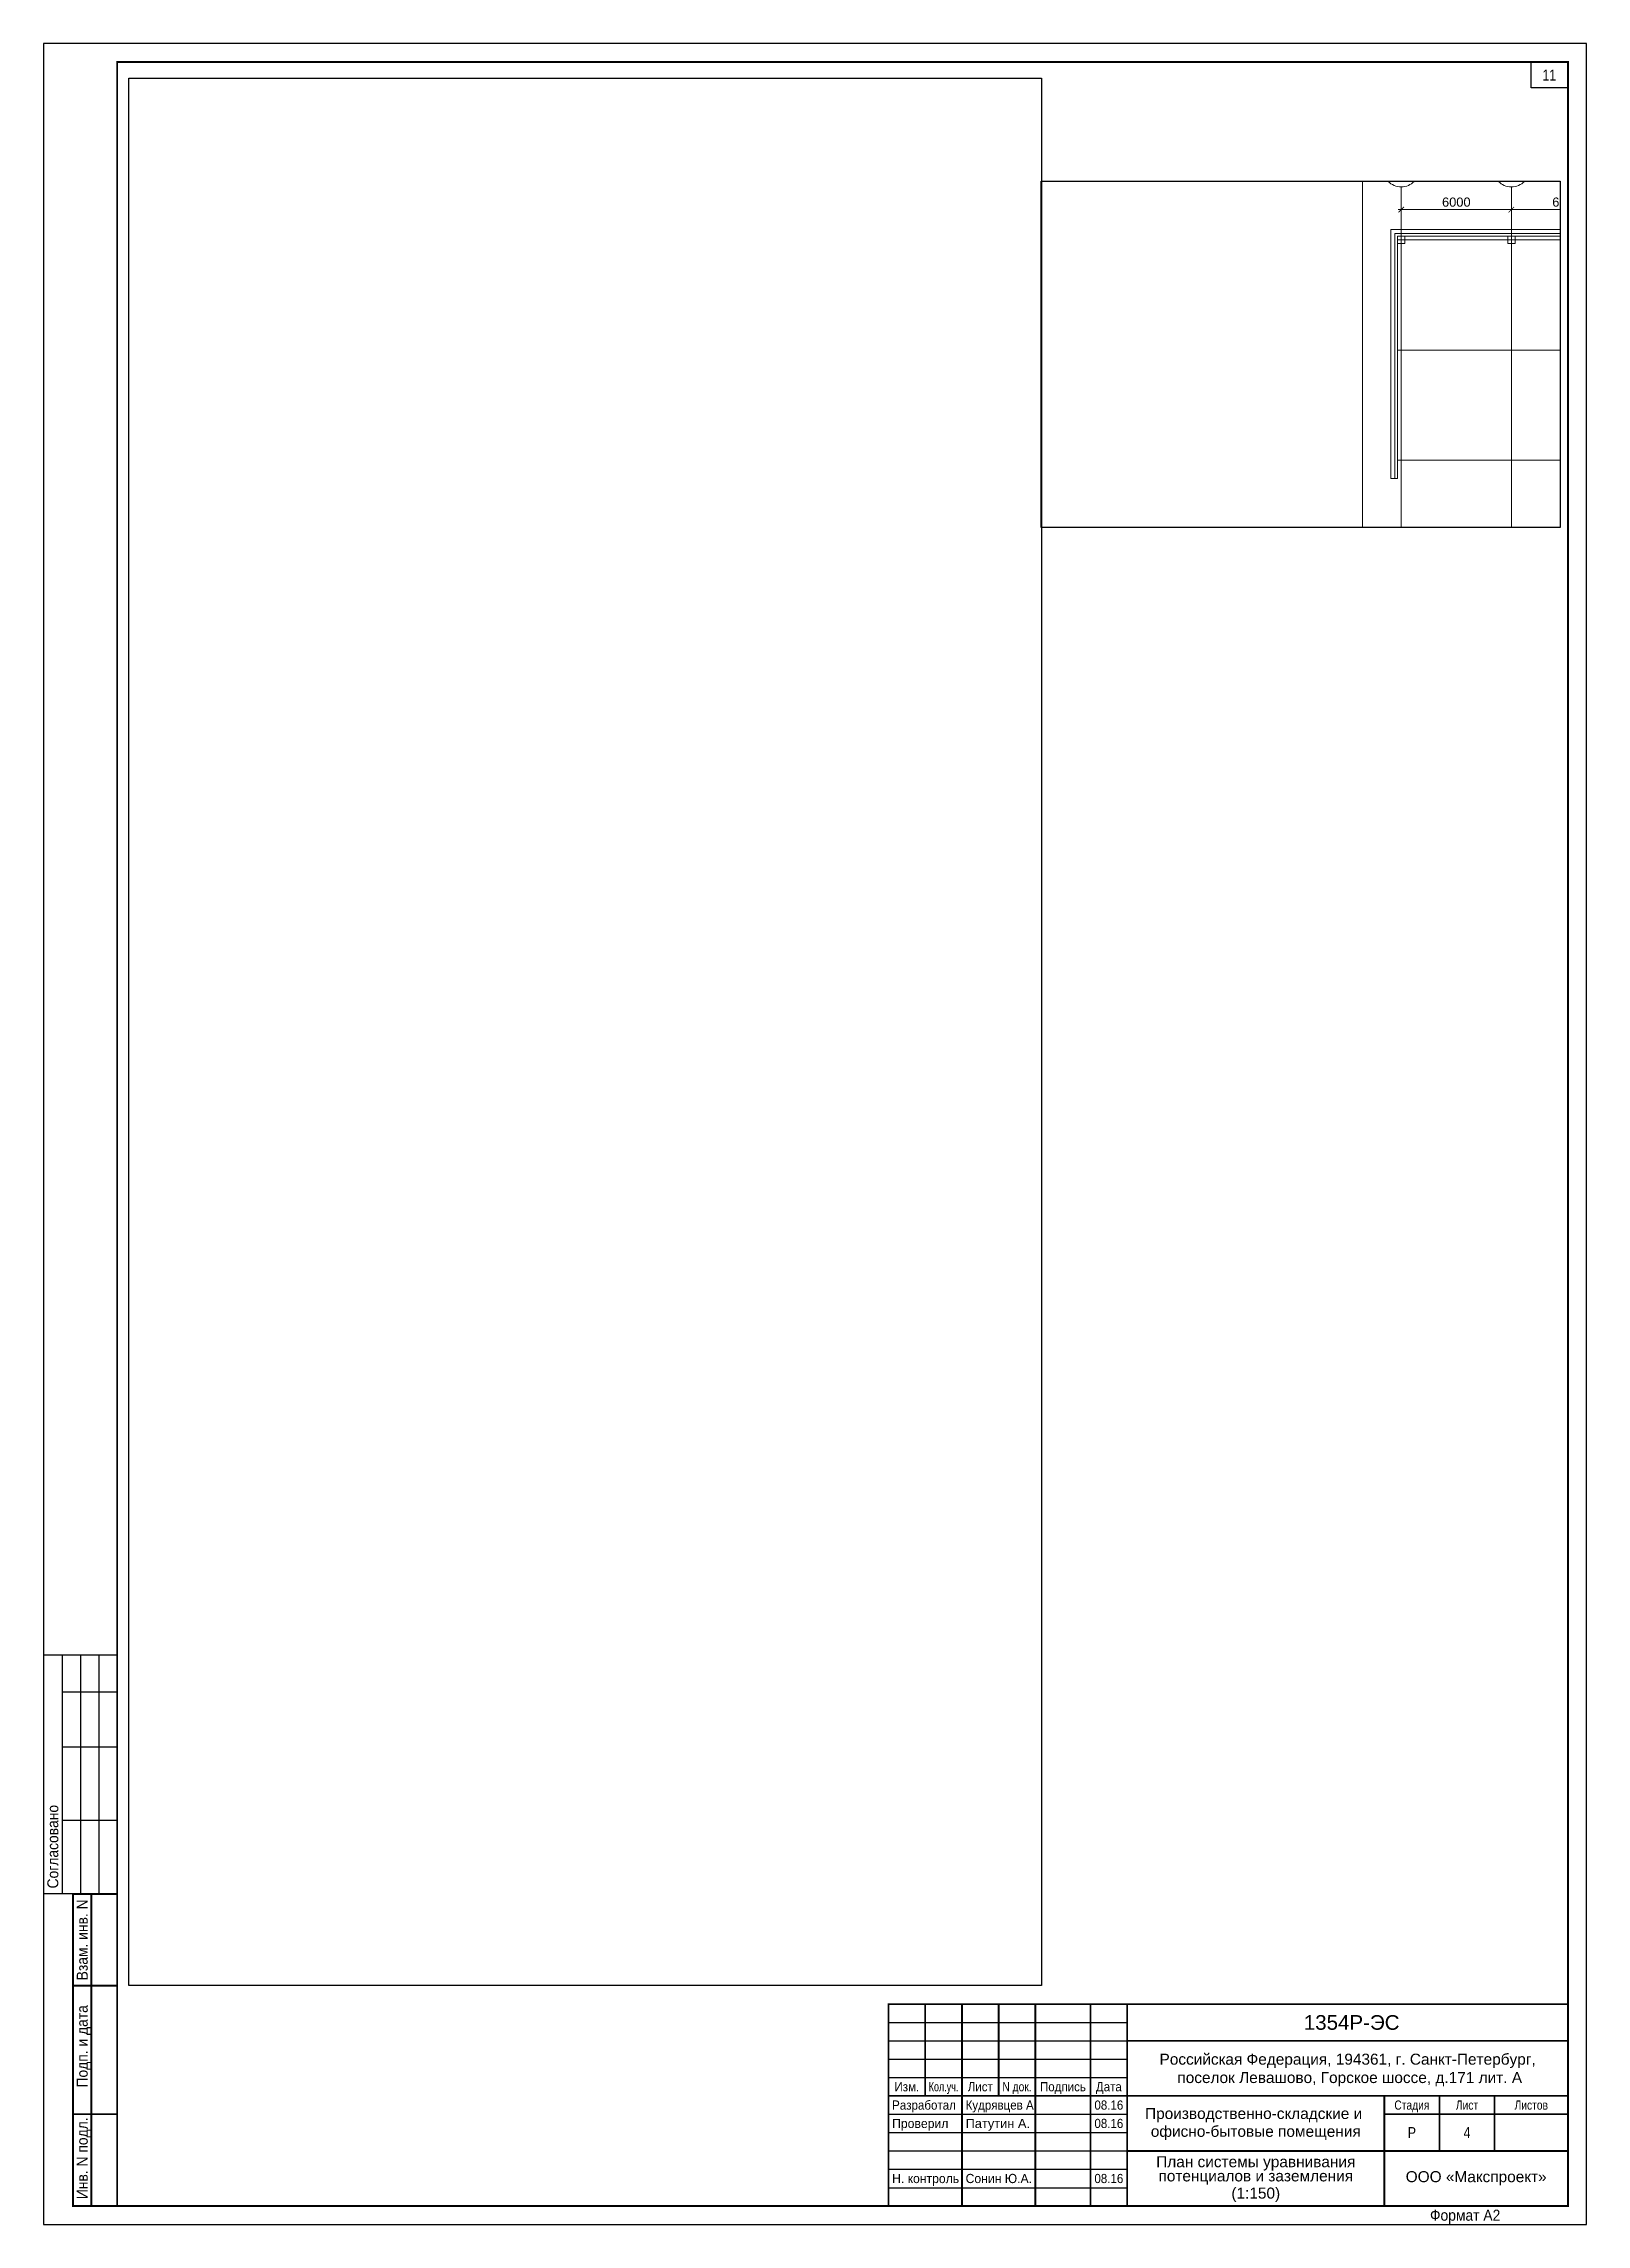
# Paper-space layout 'Стр11- ПЛАН УР.Потенц' of a CAD drawing. Header units: millimetres. Extents: x 0 to 420, y 0 to 594.
# The model-space entities are those that its viewports show. They can reach past a viewport. Long polylines and large blocks are cut down to what shows.
import ezdxf
from ezdxf.enums import TextEntityAlignment as Align

# ---------------------------------------------------------------- set-up
doc = ezdxf.new("R2010")
doc.units = ezdxf.units.MM
doc.header["$PDMODE"] = 3
doc.linetypes.add('ACAD_ISO04W100', pattern=[30, 24, -3, 0, -3])
doc.layers.add('$TEXT', color=250, linetype='Continuous')
doc.layers.add('$ФОРМАТКА', color=7, linetype='Continuous')
doc.layers.add('$Видовой Экран', color=41, linetype='Continuous', plot=False)
for name, color, linetype, lineweight in [('$Оbорудование', 173, 'Continuous', 20), ('1-Колонна', 244, 'Continuous', 60), ('1-Размеры', 251, 'Continuous', 15), ('1-Стена сэндвич-панель', 157, 'Continuous', 60), ('1-Цоколь', 249, 'Continuous', 15), ('Ось', 251, 'ACAD_ISO04W100', 9), ('Ось кр', 160, 'Continuous', 9)]:
    doc.layers.add(name, color=color, linetype=linetype, lineweight=lineweight)
doc.styles.add('Arial', font='arial.ttf', dxfattribs={"height": 3.5})
doc.styles.add('Arial-0', font='arial.ttf')
doc.dimstyles.new('АР-200', dxfattribs={"dimscale": 100, "dimtxt": 5, "dimasz": 3, "dimexe": 1.6, "dimexo": 1, "dimgap": 1.5, "dimtad": 1, "dimdec": 0, "dimdsep": 46, "dimtxsty": 'Arial-0', "dimblk": 'ARCHTICK', "dimcen": -4, "dimdle": 1.6, "dimclrd": 256, "dimclre": 256, "dimclrt": 256, "dimadec": 1, "dimazin": 0, "dimtfac": 1, "dimtdec": 0, "dimtmove": 1, "dimatfit": 3, "dimldrblk": 'ARCHTICK', "dimfxl": 1, "dimlwd": -1, "dimlwe": -1, "dimarcsym": 0})

# ---------------------------------------------------------------- blocks, each defined once
blk = doc.blocks.new('оси круж')
blk.add_circle((0, 0), 1000)
at = {"style": 'Arial-0'}
blk.add_attdef('00', text='', height=700, dxfattribs=at).set_placement((-6, -339), align=Align.CENTER)
blk = doc.blocks.new('_ArchTick')
at = {"color": 0, "linetype": 'ByBlock', "const_width": 0.15}
blk.add_lwpolyline([(-0.5, -0.5), (0.5, 0.5)], dxfattribs=at)
blk = doc.blocks.new('*D132')
at = {"layer": '1-Размеры', "transparency": 16777216}
for p, q in [((231226, -219077), (237546, -219077)), ((231386, -218481), (231386, -219237)), ((237386, -218481), (237386, -219237))]:
    blk.add_line(p, q, dxfattribs=at)
at = {"layer": 'Defpoints', "color": 0, "transparency": 16777216}
for p in [(231386, -218381), (237386, -218381), (237386, -219077)]:
    blk.add_point(p, dxfattribs=at)
at = {"layer": '1-Размеры', "transparency": 16777216, "xscale": 300, "yscale": 300, "zscale": 300, "rotation": 180}
blk.add_blockref('_ArchTick', (231386, -219077), dxfattribs=at)
at = {"layer": '1-Размеры', "transparency": 16777216, "xscale": 300, "yscale": 300, "zscale": 300}
blk.add_blockref('_ArchTick', (237386, -219077), dxfattribs=at)
at = {"layer": '1-Размеры', "lineweight": 0, "transparency": 16777216, "insert": (234386, -218672), "char_height": 500, "attachment_point": 5, "style": 'Arial-0'}
blk.add_mtext('6000', dxfattribs=at)
blk = doc.blocks.new('*D133')
at = {"layer": '1-Размеры', "transparency": 16777216}
for p, q in [((225226, -219077), (231546, -219077)), ((225386, -218481), (225386, -219237)), ((231386, -218481), (231386, -219237))]:
    blk.add_line(p, q, dxfattribs=at)
at = {"layer": 'Defpoints', "color": 0, "transparency": 16777216}
for p in [(225386, -218381), (231386, -218381), (231386, -219077)]:
    blk.add_point(p, dxfattribs=at)
at = {"layer": '1-Размеры', "transparency": 16777216, "xscale": 300, "yscale": 300, "zscale": 300, "rotation": 180}
blk.add_blockref('_ArchTick', (225386, -219077), dxfattribs=at)
at = {"layer": '1-Размеры', "transparency": 16777216, "xscale": 300, "yscale": 300, "zscale": 300}
blk.add_blockref('_ArchTick', (231386, -219077), dxfattribs=at)
at = {"layer": '1-Размеры', "lineweight": 0, "transparency": 16777216, "insert": (228386, -218672), "char_height": 500, "attachment_point": 5, "style": 'Arial-0'}
blk.add_mtext('6000', dxfattribs=at)

msp = doc.modelspace()

# ---------------------------------------------------------------- linework, layer by layer
at = {"layer": '$Оbорудование', "color": 0, "linetype": 'ByBlock'}
for p, q in [((223286.5, -304473.2), (223286.5, -215052.2)), ((224816.1, -233726.5), (225186.1, -233726.5))]:
    msp.add_line(p, q, dxfattribs=at)
at = {"layer": '1-Колонна', "color": 7, "lineweight": 0}
for points in [[(225186.1, -220526.5), (225586.1, -220526.5), (225586.1, -220926.5), (225186.1, -220926.5)], [(231186.1, -220526.5), (231586.1, -220526.5), (231586.1, -220926.5), (231186.1, -220926.5)]]:
    msp.add_lwpolyline(points, close=True, dxfattribs=at)
at = {"layer": '1-Стена сэндвич-панель', "color": 7, "lineweight": 0}
for points in [[(245922.4, -220376.5), (225036.1, -220376.5), (225036.1, -233726.5)], [(245922.4, -220526.5), (225186.1, -220526.5), (225186.1, -233726.5)]]:
    msp.add_lwpolyline(points, dxfattribs=at)
at = {"layer": '1-Цоколь', "color": 7, "lineweight": 0}
msp.add_lwpolyline([(245922.4, -220156.5), (224816.1, -220156.5), (224816.1, -233726.5)], dxfattribs=at)
at = {"layer": 'Ось', "color": 7, "lineweight": 0, "ltscale": 100}
for p, q in [((225386.1, -233726.5), (225386.1, -217836.8)), ((231386.1, -289726.5), (231386.1, -217836.8)), ((279386.1, -220726.5), (225186.1, -220726.5)), ((279386.1, -226726.5), (225186.1, -226726.5)), ((279386.1, -232726.5), (225186.1, -232726.5)), ((225386.1, -289726.5), (225386.1, -233726.5))]:
    msp.add_line(p, q, dxfattribs=at)

# ---------------------------------------------------------------- block references
at = {"layer": 'Ось кр', "color": 7, "lineweight": 0}
ref = msp.add_blockref('оси круж', (225386.1, -216836.8), dxfattribs=dict(at, rotation=180))
ref.add_attrib('00', '1', dxfattribs={"layer": '0', "height": 700, "style": 'Arial-0'}).set_placement((225392.2, -217176), align=Align.CENTER)
ref = msp.add_blockref('оси круж', (231386.1, -216836.8), dxfattribs=dict(at, rotation=180))
ref.add_attrib('00', '2', dxfattribs={"layer": '0', "height": 700, "style": 'Arial-0'}).set_placement((231392.2, -217176), align=Align.CENTER)

# ---------------------------------------------------------------- dimensions: what is measured, and where the dimension line sits
at = {"layer": '1-Размеры', "color": 7, "lineweight": 0}
for base, p1, p2, picture, middle in [((231386.1, -219076.9), (225386.1, -218380.7), (231386.1, -218380.7), '*D133', (228386.1, -218671.6)), ((237386.1, -219076.9), (231386.1, -218380.7), (237386.1, -218380.7), '*D132', (234386.1, -218671.6))]:
    dim = msp.add_linear_dim(base=base, p1=p1, p2=p2, dimstyle='АР-200', dxfattribs=at)
    dim.commit()
    dim.dimension.update_dxf_attribs({"geometry": picture, "text_midpoint": middle})

psp = doc.layouts.new('Стр11- ПЛАН УР.Потенц')

# ---------------------------------------------------------------- linework, layer by layer
at = {"layer": '$Видовой Экран'}
for points in [[(23.23, 584.57), (271.64, 584.57), (271.64, 65.08), (23.23, 65.08)], [(271.6, 556.53), (412.85, 556.53), (412.85, 462.2), (271.6, 462.2)]]:
    psp.add_lwpolyline(points, close=True, dxfattribs=at)
at = {"layer": '$ФОРМАТКА'}
psp.add_lwpolyline([(0, 594), (0, 0), (420, 0), (420, 594)], close=True, dxfattribs=at)
at = {"layer": '$ФОРМАТКА', "linetype": 'Continuous', "const_width": 0.5}
psp.add_lwpolyline([(20, 5), (415, 5), (415, 589), (20, 589)], close=True, dxfattribs=at)
at = {"layer": '$ФОРМАТКА'}
for points in [[(415, 582), (405, 582), (405, 589), (415, 589), (415, 582)], [(20, 155), (0, 155)], [(5, 155), (5, 90)], [(10, 155), (10, 90)], [(15, 155), (15, 90)], [(20, 145), (5, 145)], [(20, 130), (5, 130)], [(20, 110), (5, 110)], [(20, 90), (0, 90)], [(230, 55), (295, 55)], [(230, 50), (230, 5)], [(230, 50), (295, 50)], [(230, 45), (295, 45)], [(230, 40), (295, 40)], [(230, 30), (295, 30)], [(240, 35), (240, 35)], [(260, 35), (260, 35)], [(230, 25), (295, 25)], [(230, 20), (295, 20)], [(230, 15), (295, 15)], [(230, 10), (295, 10)]]:
    psp.add_lwpolyline(points, dxfattribs=at)
psp.add_lwpolyline([(20, 5, 0.5, 0.5, 0), (8, 5, 0.5, 0.5, 0), (8, 90, 0.5, 0.5, 0), (20, 90, 0, 0, 0)], format="xyseb", dxfattribs=at)
at = {"layer": '$ФОРМАТКА', "const_width": 0.5}
for points in [[(20, 90), (8, 90)], [(13, 90), (13, 5)], [(20, 65), (8, 65)], [(240, 35), (240, 60)], [(250, 5), (250, 60)], [(260, 35), (260, 60)], [(270, 5), (270, 60)], [(285, 5), (285, 60)], [(295, 5), (295, 60)], [(295, 50), (415, 50)], [(20, 30), (8, 30)], [(230, 35), (415, 35)], [(365, 5), (365, 35)], [(365, 30), (415, 30)], [(380, 20), (380, 35)], [(395, 20), (395, 35)], [(295, 20), (415, 20)]]:
    psp.add_lwpolyline(points, dxfattribs=at)
at = {"layer": '$ФОРМАТКА'}
psp.add_lwpolyline([(415, 5, 0.5, 0.5, 0), (230, 5, 0.5, 0.5, 0), (230, 60, 0.5, 0.5, 0), (415, 60, 0.5, 0.5, 0)], format="xyseb", close=True, dxfattribs=at)

# ---------------------------------------------------------------- texts
at = {"layer": '$TEXT', "style": 'Arial', "width": 0.8}
for s, p in [('11', (409.9, 585.42)), ('4', (387.5, 25))]:
    psp.add_text(s, height=3, dxfattribs=at).set_placement(p, align=Align.MIDDLE_CENTER)
at = {"layer": '$TEXT', "style": 'Arial'}
for s, p in [('Российская Федерация, 194361, г. Санкт-Петербург,', (355, 45)), (' поселок Левашово, Горское шоссе, д.171 лит. А', (355, 40)), ('Производственно-складские и ', (330, 30.21)), ('офисно-бытовые помещения', (330, 25.35))]:
    psp.add_text(s, height=3, dxfattribs=at).set_placement(p, align=Align.MIDDLE_CENTER)
at = {"layer": '$TEXT', "ltscale": 5, "style": 'Arial'}
for s, p in [('План системы уравнивания', (330, 17.07)), ('потенциалов и заземления', (330, 13.21)), ('(1:150)', (330, 8.52))]:
    psp.add_text(s, height=3, dxfattribs=at).set_placement(p, align=Align.MIDDLE_CENTER)
at = {"layer": '$ФОРМАТКА', "style": 'Arial', "width": 0.9}
psp.add_text('Согласовано', height=3, rotation=90, dxfattribs=at).set_placement((2.5, 91.5), align=Align.MIDDLE_LEFT)
for s, p in [('Взам. инв. N', (10.5, 77.5)), ('Подп. и дата', (10.5, 48.5)), ('Инв. N подл.', (10.5, 18))]:
    psp.add_text(s, height=3, rotation=90, dxfattribs=at).set_placement(p, align=Align.MIDDLE_CENTER)
at = {"layer": '$ФОРМАТКА', "style": 'Arial'}
for s, height, p in [('1354Р-ЭС', 4, (356.1, 55)), ('ООО «Макспроект»', 3, (390, 13))]:
    psp.add_text(s, height=height, dxfattribs=at).set_placement(p, align=Align.MIDDLE_CENTER)
for s, height, width, p in [('Изм.', 2.5, 0.9, (235, 37.5)), ('Кол.уч.', 2.5, 0.7, (245, 37.5)), ('Лист', 2.5, 0.9, (255, 37.5)), ('N док.', 2.5, 0.8, (265, 37.5)), ('Подпись', 2.5, 0.9, (277.5, 37.5)), ('Дата', 2.5, 0.9, (290, 37.5)), ('08.16', 2.5, 0.9, (290, 32.5)), ('Стадия', 2.5, 0.8, (372.5, 32.5)), ('Лист', 2.5, 0.8, (387.5, 32.5)), ('Листов', 2.5, 0.8, (405, 32.5)), ('08.16', 2.5, 0.9, (290, 27.5)), ('Р', 3, 0.8, (372.5, 25)), ('08.16', 2.5, 0.9, (290, 12.5)), ('Формат А2', 3, 0.9, (387, 2.5))]:
    psp.add_text(s, height=height, dxfattribs=dict(at, width=width)).set_placement(p, align=Align.MIDDLE_CENTER)
at = {"layer": '$ФОРМАТКА', "ltscale": 5, "style": 'Arial'}
for s, width, p in [('Разработал', 0.9, (231, 32.5)), ('Кудрявцев А.', 0.9, (251, 32.5)), ('Проверил', 0.95, (231, 27.5)), ('Н. контроль', 0.95, (231, 12.5)), ('Сонин Ю.А.', 0.95, (251, 12.5))]:
    psp.add_text(s, height=2.5, dxfattribs=dict(at, width=width)).set_placement(p, align=Align.MIDDLE_LEFT)
psp.add_text('Патутин А.', height=2.5, dxfattribs=at).set_placement((251, 27.5), align=Align.MIDDLE_LEFT)

# ---------------------------------------------------------------- viewports
at = {"layer": '$Видовой Экран'}
vp = psp.add_viewport(center=(147.44, 324.82), size=(248.42, 519.494), view_center_point=(70264.46, -254510.23), view_height=77924.16, status=3, dxfattribs=at)
vp.dxf.flags = 0x10000  # cut along an outline
vp.dxf.clipping_boundary_handle = psp.add_lwpolyline([(23.23, 584.57), (271.64, 584.57), (271.64, 65.08), (23.23, 65.08)], format="xyb", close=True, dxfattribs={"invisible": 1}).dxf.handle
vp = psp.add_viewport(center=(342.23, 509.36), size=(141.25, 94.3257), view_center_point=(219913.08, -226962.86), view_height=18865.131, dxfattribs=at)
vp.dxf.flags = 0x10000  # cut along an outline
vp.dxf.clipping_boundary_handle = psp.add_lwpolyline([(271.6, 556.53), (412.85, 556.53), (412.85, 462.2), (271.6, 462.2)], format="xyb", close=True, dxfattribs={"invisible": 1}).dxf.handle

doc.saveas('drawing.dxf')
